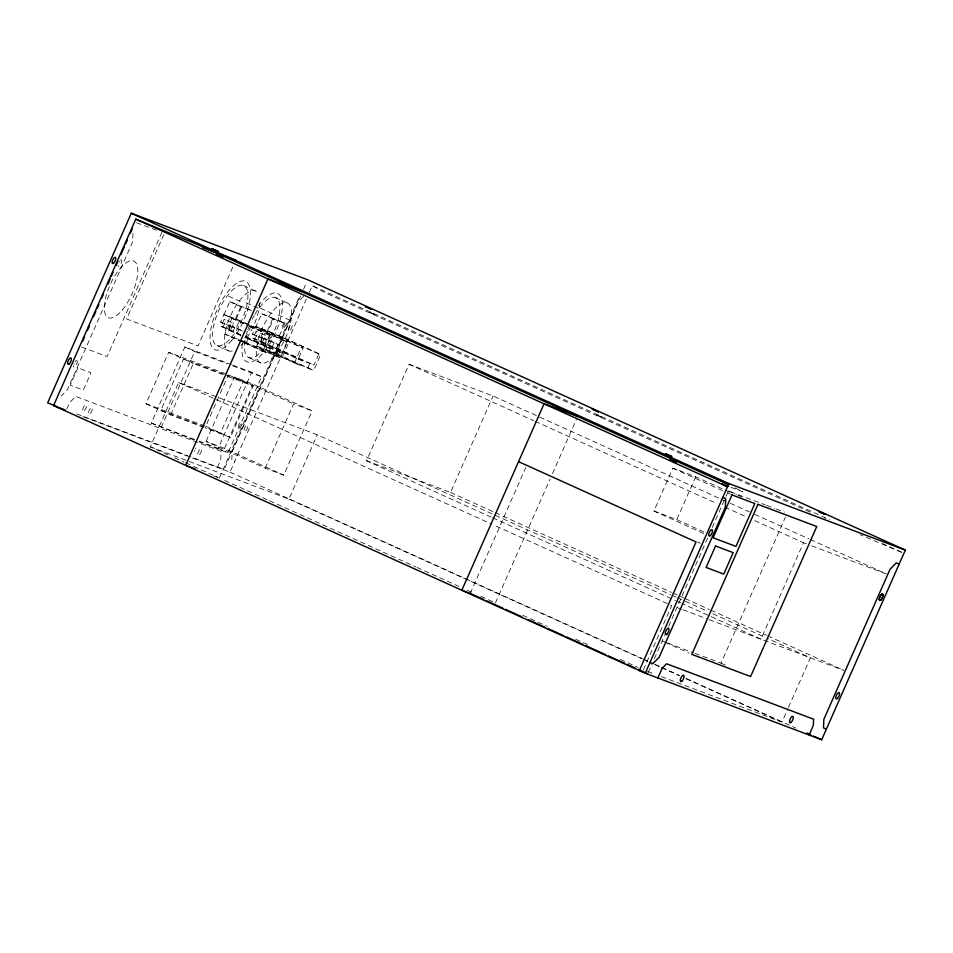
<?xml version="1.0" encoding="UTF-8"?>
<svg xmlns="http://www.w3.org/2000/svg" width="953" height="953" viewBox="0 0 953 953"><rect width="100%" height="100%" fill="white"/><g stroke="black" fill="none" stroke-linecap="round" stroke-linejoin="round"><path stroke-width="0.71" stroke-dasharray="4.76 3.57" d="M133.003 233.259L132.634 241.871L67.484 389.586L61.23 395.971M232.329 351.026A32.807 12.544 -65.7 0 1 224.682 335.635L225.265 332.049A32.807 12.544 -65.7 0 1 240.787 299.111A32.807 12.544 -65.7 0 1 257.894 293.059M287.222 302.935A32.807 12.544 -65.7 0 1 277.561 351.776L275.274 354.719A32.807 12.544 -65.7 0 1 256.607 347.678L257.191 344.093A32.807 12.544 -65.7 0 1 287.222 302.935L275.393 297.574M66.722 409.087L69.474 402.833L75.728 396.436L221.072 451.257L220.715 459.87L217.403 467.375M161.915 232.282L107.093 356.589L80.362 346.499M163.797 234.605L126.582 318.969L197.998 345.903L233.414 265.625M203.99 427.48L170.647 414.9L146 403.75L168.681 352.312L228.422 374.851L253.069 386.001L230.388 437.439L205.383 428.004M193.9 439.917L151.277 423.108L184.834 347.023L231.245 364.522M167.895 454.772L150.288 446.802L178.64 382.51L317.278 434.794L670.829 594.72M161.14 427.563L194.698 351.49L227.457 363.843M170.647 414.9L193.34 363.462L222.514 374.469M230.435 326.498L228.827 330.143L232.901 331.68L234.509 328.035L220.572 322.043L223.872 314.538L239.584 320.47L288.735 342.556L281.731 358.423L238.703 339.971L240.787 335.253L221.06 326.331L224.086 319.469L233.628 323.222L230.602 330.072M251.628 310.654L229.756 301.613L224.086 314.478L247.268 324.103M223.038 327.224L226.064 320.363L224.086 319.469M242.336 342.044L224.932 334.181L231.936 318.326L235.927 319.827L241.597 306.961L251.675 310.773M221.06 326.331L228.625 329.178L231.65 322.328L233.628 323.222M235.427 318.755L241.109 305.889M228.625 329.178L240.466 334.539L242.062 330.894L232.21 326.426L236.284 327.963L239.584 320.47M146 403.75L205.729 426.277L228.422 374.851M241.026 345.248A32.807 12.544 -65.7 0 0 243.349 342.675L251.258 325.604M246.267 342.818L248.352 338.101L245.826 337.148M262.361 338.541L260.753 342.187L264.827 343.723L266.435 340.078L252.497 334.086L255.809 326.581L271.51 332.514L320.661 354.599L313.668 370.455L270.64 352.002L272.713 347.297L280.277 350.144L278.193 354.861M279.193 336.147L284.864 323.281L261.682 313.656L256.012 326.51L283.184 337.648L320.661 354.599M206.074 441.406L234.438 377.114L252.914 384.083L312.084 410.85L283.732 475.142L265.244 468.173L206.074 441.406L224.563 448.386L283.732 475.142M284.864 323.281L273.523 319.005L267.853 331.87L263.862 330.357L256.869 346.225L300.219 365.392L302.304 360.675L252.986 338.375L256.012 331.513L265.553 335.253L262.528 342.115M254.963 339.268L257.989 332.406L256.012 331.513M252.986 338.375L260.55 341.222L263.576 334.36L265.553 335.253M267.364 330.798L273.034 317.933M199.058 441.12L218.166 448.327L251.711 372.254L261.575 376.709L228.017 452.794L199.356 441.978M243.67 342.651L262.409 351.133L269.401 335.265L271.212 335.956L266.292 347.095L244.885 337.41M273.999 342.937L272.391 346.582L276.465 348.119L278.073 344.474L264.136 338.47L268.21 340.007L271.51 332.514M224.563 448.386L252.914 384.083M262.409 351.133L268.293 353.349L270.378 348.631L244.826 337.076M219.321 478.025L299.754 295.656M300.564 296.038L224.086 469.448L189.349 456.356M303.554 289.271L306.544 282.493M256.869 346.225L276.191 353.515L283.184 337.648M275.858 356.196L277.931 351.49L282.005 353.027L286.924 341.877L288.735 342.556M192.423 457.952L230.007 472.128L306.318 299.099M309.284 292.368L312.239 285.674L829.467 519.623M294.334 363.176L301.339 347.309L303.137 347.988L298.229 359.138L260.753 342.187M307.783 368.239L309.856 363.522L313.93 365.059L318.85 353.92M265.244 468.173L293.607 403.881L312.084 410.85M150.288 446.802L288.914 499.086L317.278 434.794M491.224 517.145L366.512 460.74L409.051 364.296L493.07 395.983L719.444 498.383M366.512 460.74L450.531 492.427L493.07 395.983M470.234 593.421L525.758 467.542M495.441 602.927L550.072 479.073M552.466 473.629L577.077 417.831M703.683 533.525L653.925 511.022L672.83 468.161L695.678 476.774L723.923 489.556M653.925 511.022L676.785 519.647L695.678 476.774M643.37 669.84L671.722 605.536L492.915 524.662M648.338 672.353L651.923 664.241M654.306 658.821L664.586 635.58M668.637 626.335L707.507 538.266M712.272 527.462L725.388 497.728M725.983 496.37L728.378 490.962L765.307 504.899M695.035 653.365L721.016 663.169L785.391 517.205M806.262 543.758L803.51 542.722L760.97 639.165L682.348 603.606M661.382 676.63L781.996 722.124L787.905 708.722M788.488 707.388L810.348 657.832L766.998 638.224M224.932 334.181L244.266 341.472L245.636 339.733A32.807 12.544 -65.7 0 0 259.74 302.816M303.685 296.192L298.325 301.672L232.163 451.686L231.793 460.299L234.724 461.407M369.681 312.31L376.066 315.121L369.681 312.334M136.529 222.704L156.578 230.269M731.022 487.352L742.84 491.808L734.036 487.34M766.665 505.412L774.872 508.509M776.242 509.021L784.45 512.118M220.572 322.043L234.509 328.035M252.497 334.086L266.435 340.078M811.777 545.843L886.147 573.897M266.292 347.095L270.378 348.631M298.229 359.138L302.304 360.675M232.603 365.047L251.711 372.254M232.913 365.892L261.575 376.709M223.764 374.207L183.476 359.007L160.783 410.445L203.859 426.682M225.146 374.732L243.206 381.534L220.524 432.972L205.24 427.206M228.065 376.566L253.069 386.001M677.273 607.633L681.431 609.205M682.813 609.729L707.769 619.14M709.151 619.653L843.619 670.328M151.277 423.108L197.688 440.608M76.824 413.912L187.967 455.832M82.816 416.616L191.041 457.428M662.204 640.988L666.314 642.536M667.672 643.049L693.665 652.853M213.937 476L217.975 477.524M647.528 671.4L654.461 674.021M824.571 517.991L825.298 518.313M901.371 552.216L860.225 534.74M882.264 543.508L903.932 553.312M810.121 512.142L325.021 292.714L312.239 285.674M728.378 490.962L736.443 494.619M737.789 495.226L741.815 497.049M725.269 490.164L731.987 493.201M672.83 468.161L722.588 490.664M727.961 493.094L730.653 494.321M720.802 498.991L724.864 500.837M730.284 503.291L749.261 511.868M754.681 514.322L808.906 538.85M810.264 539.458L886.171 573.801M243.468 285.531L255.297 290.891M409.051 364.296L533.763 420.702M535.109 421.321L716.751 503.482M724.888 507.163L746.58 516.967M754.716 520.648L803.51 542.722M278.073 314.835L289.903 320.184M260.431 308.176L272.26 313.537M246.148 302.792L257.977 308.141M228.506 296.145L240.335 301.493M261.682 313.656L273.523 319.005M229.756 301.613L241.597 306.961M255.809 326.581L303.137 347.988M263.862 330.357L301.339 347.309M250.794 325.533L286.924 341.877M223.872 314.538L248.459 325.664M249.793 326.271L271.212 335.956M231.936 318.326L247.994 325.581M249.329 326.188L269.401 335.265M676.785 519.647L705.017 532.417M268.21 340.007L278.073 344.474M236.284 327.963L244.909 331.87M276.465 348.119L313.93 365.059M260.55 341.222L309.856 363.522M245.874 336.683L282.005 353.027M245.719 336.909L277.931 351.49M697.679 542.054L700.395 543.281M228.827 330.143L243.551 336.802M276.191 353.515L313.668 370.455M270.64 352.002L300.219 365.392M244.266 341.472L281.731 358.423M238.703 339.971L268.293 353.349M248.924 357.589L260.765 362.938M216.998 345.546L228.839 350.895M184.834 347.023L194.698 351.49M234.438 377.114L293.607 403.881M168.681 352.312L193.34 363.462M450.531 492.427L493.904 512.047M495.262 512.666L671.484 592.373M672.842 592.98L683.682 597.888M685.04 598.508L709.437 609.539M710.795 610.146L766.367 635.294M767.725 635.901L843.631 670.245M672.187 595.327L676.249 597.162M677.595 597.781L707.4 611.266M712.82 613.708L765.652 637.605M492.582 517.765L675.582 600.533M676.928 601.152L681.002 602.987M178.64 382.51L491.557 524.043M205.729 426.277L230.388 437.439M721.016 663.169L727.747 666.207M664.896 642.203L689.102 653.15M218.166 448.327L228.017 452.794M230.007 472.128L464.242 578.078M465.6 578.697L641.619 658.309M642.965 658.916L648.385 661.37M655.152 664.432L660.572 666.886M661.93 667.493L679.525 675.463M686.303 678.524L795.969 728.128M288.914 499.086L647.885 661.465M654.663 664.527L660.084 666.981M661.43 667.588L679.048 675.558M685.815 678.619L781.996 722.124M174.673 457.833L184.155 462.122M185.513 462.729L192.28 465.803M193.638 466.41L218.023 477.441M224.729 480.479L268.138 500.111M269.496 500.718L415.794 566.892M416.938 567.416L458.893 586.393M467.268 590.181L471.33 592.016M480.812 596.304L495.715 603.046M522.804 615.304L547.189 626.335M575.636 639.201L590.538 645.943M620.332 659.416L637.95 667.386M258.084 306.044A37.489 14.343 -65.7 0 1 282.386 304.579A37.489 14.343 -65.7 0 1 259.216 357.113A37.489 14.343 -65.7 0 1 242.955 340.34M195.591 448.077A3.514 1.346 -65.7 0 1 195.377 448.899M194.638 450.566A3.514 1.346 -65.7 0 1 194.174 451.293M254.916 314.323A32.807 12.544 -65.7 0 1 279.717 305.246A32.807 12.544 -65.7 0 1 259.323 353.646A32.807 12.544 -65.7 0 1 246.231 334.968M246.577 333.681A32.807 12.544 -65.7 0 1 247.375 331.06M247.816 329.75A32.807 12.544 -65.7 0 1 250.401 323.15M252.223 319.267A32.807 12.544 -65.7 0 1 254.225 315.526M120.435 260.074A3.514 1.346 -65.7 0 1 121.102 263.576A3.514 1.346 -65.7 0 1 117.981 265.649M118.994 261.813A3.514 1.346 -65.7 0 1 119.459 261.074M76.454 360.603A3.514 1.346 -65.7 0 1 76.264 365.118A3.514 1.346 -65.7 0 1 73.524 365.761M73.834 364.201A3.514 1.346 -65.7 0 1 74.155 363.355M75.025 361.806A3.514 1.346 -65.7 0 1 76.014 360.806M77.932 367.834L70.272 385.191L83.292 390.099L90.952 372.742L77.932 367.834M596.721 414.984L602.868 417.736L596.721 414.984M284.363 327.356A3.514 1.346 -65.7 0 0 286.174 321.769A3.514 1.346 -65.7 0 0 282.898 325.128A3.514 1.346 -65.7 0 0 284.363 327.356M239.942 428.088A3.514 1.346 -65.7 0 0 241.752 422.501A3.514 1.346 -65.7 0 0 238.464 425.848A3.514 1.346 -65.7 0 0 239.942 428.088M231.686 340.435A37.489 14.343 -65.7 0 0 246.982 282.207A37.489 14.343 -65.7 0 0 212.031 323.972A37.489 14.343 -65.7 0 0 231.686 340.435M122.27 309.975A31.044 11.877 -65.7 0 0 134.933 261.753A31.044 11.877 -65.7 0 0 105.986 296.347A31.044 11.877 -65.7 0 0 122.27 309.975M84.46 410.683A3.514 1.346 -65.7 0 0 86.258 405.096A3.514 1.346 -65.7 0 0 82.982 408.456A3.514 1.346 -65.7 0 0 84.46 410.683M231.508 337.326A32.807 12.544 -65.7 0 0 244.885 286.376A32.807 12.544 -65.7 0 0 214.306 322.924A32.807 12.544 -65.7 0 0 231.508 337.326M90.368 413.364A3.514 1.346 -65.7 0 0 92.179 407.777A3.514 1.346 -65.7 0 0 88.903 411.124A3.514 1.346 -65.7 0 0 90.368 413.364M245.862 430.768A3.514 1.346 -65.7 0 0 247.661 425.169A3.514 1.346 -65.7 0 0 244.385 428.528A3.514 1.346 -65.7 0 0 245.862 430.768M199.594 454.557A3.514 1.346 -65.7 0 0 201.405 448.97A3.514 1.346 -65.7 0 0 198.117 452.318A3.514 1.346 -65.7 0 0 199.594 454.557M290.284 330.036A3.514 1.346 -65.7 0 0 292.094 324.449A3.514 1.346 -65.7 0 0 288.807 327.796A3.514 1.346 -65.7 0 0 290.284 330.036"/><path stroke-width="1.43" d="M728.807 484.827L198.998 245.183L135.802 219.13L53.571 405.585L645.264 673.223L821.7 739.766L905.35 550.095L307.736 279.777L131.3 213.234L47.65 402.905L55.989 406.049M82.744 341.103L84.531 337.04M87.521 330.286L89.308 326.236M93.477 316.777L95.86 311.369M97.051 308.677L98.838 304.615M101.816 297.86L103.603 293.81M107.772 284.351L110.167 278.943M111.358 276.239L113.145 272.189M116.123 265.434L117.91 261.384M120.888 254.63L124.462 246.517M125.653 243.813L127.44 239.763M130.418 233.008L132.205 228.958M645.264 673.223L728.914 483.552L905.35 550.095M657.868 677.976L662.121 668.327L666.576 663.764L813.612 719.217L813.35 725.364L809.097 735.013M211.852 248.59L218.225 251.401M218.225 251.425L211.84 248.614M371.444 309.201L365.285 306.485L371.456 309.189M665.48 453.783L671.865 456.594L665.48 453.795M202.846 247.744L235.808 260.181M301.553 291.57L267.948 278.895L185.716 465.35L195.127 468.9M577.673 416.473L544.068 403.798L461.836 590.252L471.247 593.802M728.402 486.364L721.838 483.886L727.496 486.769L135.802 219.13M722.767 497.478L725.71 498.586L725.34 507.199L659.178 657.225L652.924 663.61L649.982 662.502M899.203 564.021L896.261 562.913L890.019 569.31L823.845 719.324L823.487 727.937L826.418 729.045M53.571 405.585L64.911 409.861M647.742 673.711L639.344 670.543L696.059 541.947L518.551 461.657M131.3 213.234L728.914 483.552M806.798 733.024L810.86 734.87M813.576 736.085L821.7 739.766M470.234 593.421L483.79 599.544M486.495 600.771L502.755 608.133M505.471 609.36L521.732 616.71M528.498 619.772L544.759 627.134M547.475 628.361L563.735 635.711M566.439 636.938L582.7 644.288M585.416 645.515L605.739 654.711M608.443 655.938L624.703 663.288M627.419 664.515L635.544 668.196M638.26 669.423L643.68 671.877M731.999 494.929L713.094 537.79L735.954 546.403L754.847 503.541L731.999 494.929M715.548 545.998L706.102 567.428L723.744 574.087L733.191 552.657L715.548 545.998M757.957 504.351L691.795 654.366L750.607 676.547L816.769 526.532L757.957 504.351M216.581 254.558L222.716 257.31L216.581 254.558M592.23 409.099L598.365 411.851L592.23 409.099M670.209 459.751L676.356 462.503L670.209 459.751M819.139 511.737L825.072 514.394L819.139 511.737M69.378 363.76A3.514 1.346 -65.7 0 0 71.189 358.173A3.514 1.346 -65.7 0 0 67.913 361.521A3.514 1.346 -65.7 0 0 69.378 363.76M881.037 599.723A3.395 1.298 -65.7 0 0 882.776 594.327A3.395 1.298 -65.7 0 0 879.607 597.567A3.514 1.346 -65.7 0 0 881.025 599.818A3.514 1.346 -65.7 0 0 882.835 594.231A3.514 1.346 -65.7 0 0 879.559 597.579A3.395 1.298 -65.7 0 0 881.037 599.723M837.544 698.406A3.514 1.346 -65.7 0 0 839.355 692.807A3.514 1.346 -65.7 0 0 836.079 696.166A3.514 1.346 -65.7 0 0 837.544 698.406M710.473 535.491A3.514 1.346 -65.7 0 0 712.284 529.892A3.514 1.346 -65.7 0 0 708.996 533.251A3.514 1.346 -65.7 0 0 710.473 535.491M666.993 634.079A3.514 1.346 -65.7 0 0 668.803 628.48A3.514 1.346 -65.7 0 0 665.516 631.839A3.514 1.346 -65.7 0 0 666.993 634.079M682.062 681.002A3.514 1.346 -65.7 0 0 683.873 675.415A3.514 1.346 -65.7 0 0 680.585 678.762A3.514 1.346 -65.7 0 0 682.062 681.002M791.288 722.195A3.514 1.346 -65.7 0 0 793.099 716.608A3.514 1.346 -65.7 0 0 789.811 719.956A3.514 1.346 -65.7 0 0 791.288 722.195M113.812 262.945A3.395 1.298 -65.7 0 0 115.563 257.536A3.395 1.298 -65.7 0 0 112.394 260.788A3.395 1.298 -65.7 0 0 113.812 262.945"/></g></svg>
